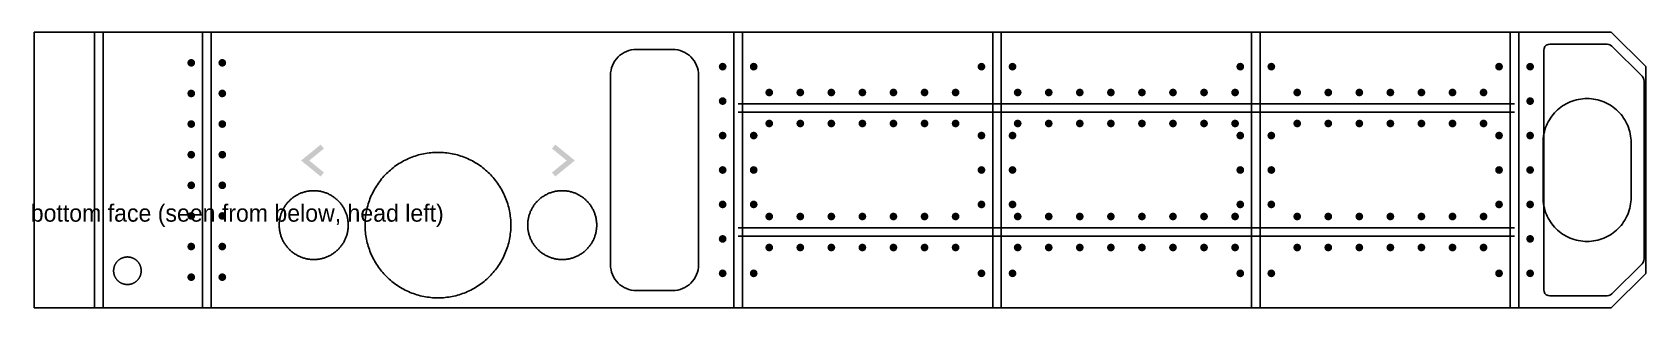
# Model space of a CAD drawing. Header units: millimetres. Extents: x 0.1 to 93.6, y -8 to 8.
import ezdxf

# ---------------------------------------------------------------- set-up
doc = ezdxf.new("R2010")
doc.units = ezdxf.units.MM
doc.layers.add('MARK', color=1, linetype='Continuous')
doc.layers.add('REF', color=8, linetype='Continuous')

msp = doc.modelspace()

# ---------------------------------------------------------------- hatches: boundary and pattern name
at = {"layer": 'MARK'}
h = msp.add_hatch(color=1, dxfattribs=at)
h.dxf.hatch_style = 1
edge = h.paths.add_edge_path()
edge.add_arc((9.3, 6.222), 0.225, 0, 360)
h = msp.add_hatch(color=1, dxfattribs=at)
h.dxf.hatch_style = 1
edge = h.paths.add_edge_path()
edge.add_arc((11.1, 6.222), 0.225, 0, 360)
h = msp.add_hatch(color=1, dxfattribs=at)
h.dxf.hatch_style = 1
edge = h.paths.add_edge_path()
edge.add_arc((40.1, 6), 0.225, 0, 360)
h = msp.add_hatch(color=1, dxfattribs=at)
h.dxf.hatch_style = 1
edge = h.paths.add_edge_path()
edge.add_arc((41.9, 6), 0.225, 0, 360)
h = msp.add_hatch(color=1, dxfattribs=at)
h.dxf.hatch_style = 1
edge = h.paths.add_edge_path()
edge.add_arc((55.1, 6), 0.225, 0, 360)
h = msp.add_hatch(color=1, dxfattribs=at)
h.dxf.hatch_style = 1
edge = h.paths.add_edge_path()
edge.add_arc((56.9, 6), 0.225, 0, 360)
h = msp.add_hatch(color=1, dxfattribs=at)
h.dxf.hatch_style = 1
edge = h.paths.add_edge_path()
edge.add_arc((70.1, 6), 0.225, 0, 360)
h = msp.add_hatch(color=1, dxfattribs=at)
h.dxf.hatch_style = 1
edge = h.paths.add_edge_path()
edge.add_arc((71.9, 6), 0.225, 0, 360)
h = msp.add_hatch(color=1, dxfattribs=at)
h.dxf.hatch_style = 1
edge = h.paths.add_edge_path()
edge.add_arc((85.1, 6), 0.225, 0, 360)
h = msp.add_hatch(color=1, dxfattribs=at)
h.dxf.hatch_style = 1
edge = h.paths.add_edge_path()
edge.add_arc((86.9, 6), 0.225, 0, 360)
h = msp.add_hatch(color=1, dxfattribs=at)
h.dxf.hatch_style = 1
edge = h.paths.add_edge_path()
edge.add_arc((42.8, 4.5), 0.225, 0, 360)
h = msp.add_hatch(color=1, dxfattribs=at)
h.dxf.hatch_style = 1
edge = h.paths.add_edge_path()
edge.add_arc((44.6, 4.5), 0.225, 0, 360)
h = msp.add_hatch(color=1, dxfattribs=at)
h.dxf.hatch_style = 1
edge = h.paths.add_edge_path()
edge.add_arc((46.4, 4.5), 0.225, 0, 360)
h = msp.add_hatch(color=1, dxfattribs=at)
h.dxf.hatch_style = 1
edge = h.paths.add_edge_path()
edge.add_arc((48.2, 4.5), 0.225, 0, 360)
h = msp.add_hatch(color=1, dxfattribs=at)
h.dxf.hatch_style = 1
edge = h.paths.add_edge_path()
edge.add_arc((50, 4.5), 0.225, 0, 360)
h = msp.add_hatch(color=1, dxfattribs=at)
h.dxf.hatch_style = 1
edge = h.paths.add_edge_path()
edge.add_arc((51.8, 4.5), 0.225, 0, 360)
h = msp.add_hatch(color=1, dxfattribs=at)
h.dxf.hatch_style = 1
edge = h.paths.add_edge_path()
edge.add_arc((53.6, 4.5), 0.225, 0, 360)
h = msp.add_hatch(color=1, dxfattribs=at)
h.dxf.hatch_style = 1
edge = h.paths.add_edge_path()
edge.add_arc((57.2, 4.5), 0.225, 0, 360)
h = msp.add_hatch(color=1, dxfattribs=at)
h.dxf.hatch_style = 1
edge = h.paths.add_edge_path()
edge.add_arc((59, 4.5), 0.225, 0, 360)
h = msp.add_hatch(color=1, dxfattribs=at)
h.dxf.hatch_style = 1
edge = h.paths.add_edge_path()
edge.add_arc((60.8, 4.5), 0.225, 0, 360)
h = msp.add_hatch(color=1, dxfattribs=at)
h.dxf.hatch_style = 1
edge = h.paths.add_edge_path()
edge.add_arc((62.6, 4.5), 0.225, 0, 360)
h = msp.add_hatch(color=1, dxfattribs=at)
h.dxf.hatch_style = 1
edge = h.paths.add_edge_path()
edge.add_arc((64.4, 4.5), 0.225, 0, 360)
h = msp.add_hatch(color=1, dxfattribs=at)
h.dxf.hatch_style = 1
edge = h.paths.add_edge_path()
edge.add_arc((66.2, 4.5), 0.225, 0, 360)
h = msp.add_hatch(color=1, dxfattribs=at)
h.dxf.hatch_style = 1
edge = h.paths.add_edge_path()
edge.add_arc((68, 4.5), 0.225, 0, 360)
h = msp.add_hatch(color=1, dxfattribs=at)
h.dxf.hatch_style = 1
edge = h.paths.add_edge_path()
edge.add_arc((69.8, 4.5), 0.225, 0, 360)
h = msp.add_hatch(color=1, dxfattribs=at)
h.dxf.hatch_style = 1
edge = h.paths.add_edge_path()
edge.add_arc((73.4, 4.5), 0.225, 0, 360)
h = msp.add_hatch(color=1, dxfattribs=at)
h.dxf.hatch_style = 1
edge = h.paths.add_edge_path()
edge.add_arc((75.2, 4.5), 0.225, 0, 360)
h = msp.add_hatch(color=1, dxfattribs=at)
h.dxf.hatch_style = 1
edge = h.paths.add_edge_path()
edge.add_arc((77, 4.5), 0.225, 0, 360)
h = msp.add_hatch(color=1, dxfattribs=at)
h.dxf.hatch_style = 1
edge = h.paths.add_edge_path()
edge.add_arc((78.8, 4.5), 0.225, 0, 360)
h = msp.add_hatch(color=1, dxfattribs=at)
h.dxf.hatch_style = 1
edge = h.paths.add_edge_path()
edge.add_arc((80.6, 4.5), 0.225, 0, 360)
h = msp.add_hatch(color=1, dxfattribs=at)
h.dxf.hatch_style = 1
edge = h.paths.add_edge_path()
edge.add_arc((82.4, 4.5), 0.225, 0, 360)
h = msp.add_hatch(color=1, dxfattribs=at)
h.dxf.hatch_style = 1
edge = h.paths.add_edge_path()
edge.add_arc((84.2, 4.5), 0.225, 0, 360)
h = msp.add_hatch(color=1, dxfattribs=at)
h.dxf.hatch_style = 1
edge = h.paths.add_edge_path()
edge.add_arc((9.3, 4.444), 0.225, 0, 360)
h = msp.add_hatch(color=1, dxfattribs=at)
h.dxf.hatch_style = 1
edge = h.paths.add_edge_path()
edge.add_arc((11.1, 4.444), 0.225, 0, 360)
h = msp.add_hatch(color=1, dxfattribs=at)
h.dxf.hatch_style = 1
edge = h.paths.add_edge_path()
edge.add_arc((40.1, 4), 0.225, 0, 360)
h = msp.add_hatch(color=1, dxfattribs=at)
h.dxf.hatch_style = 1
edge = h.paths.add_edge_path()
edge.add_arc((86.9, 4), 0.225, 0, 360)
h = msp.add_hatch(color=1, dxfattribs=at)
h.dxf.hatch_style = 1
edge = h.paths.add_edge_path()
edge.add_arc((9.3, 2.667), 0.225, 0, 360)
h = msp.add_hatch(color=1, dxfattribs=at)
h.dxf.hatch_style = 1
edge = h.paths.add_edge_path()
edge.add_arc((11.1, 2.667), 0.225, 0, 360)
h = msp.add_hatch(color=1, dxfattribs=at)
h.dxf.hatch_style = 1
edge = h.paths.add_edge_path()
edge.add_arc((42.8, 2.7), 0.225, 0, 360)
h = msp.add_hatch(color=1, dxfattribs=at)
h.dxf.hatch_style = 1
edge = h.paths.add_edge_path()
edge.add_arc((44.6, 2.7), 0.225, 0, 360)
h = msp.add_hatch(color=1, dxfattribs=at)
h.dxf.hatch_style = 1
edge = h.paths.add_edge_path()
edge.add_arc((46.4, 2.7), 0.225, 0, 360)
h = msp.add_hatch(color=1, dxfattribs=at)
h.dxf.hatch_style = 1
edge = h.paths.add_edge_path()
edge.add_arc((48.2, 2.7), 0.225, 0, 360)
h = msp.add_hatch(color=1, dxfattribs=at)
h.dxf.hatch_style = 1
edge = h.paths.add_edge_path()
edge.add_arc((50, 2.7), 0.225, 0, 360)
h = msp.add_hatch(color=1, dxfattribs=at)
h.dxf.hatch_style = 1
edge = h.paths.add_edge_path()
edge.add_arc((51.8, 2.7), 0.225, 0, 360)
h = msp.add_hatch(color=1, dxfattribs=at)
h.dxf.hatch_style = 1
edge = h.paths.add_edge_path()
edge.add_arc((53.6, 2.7), 0.225, 0, 360)
h = msp.add_hatch(color=1, dxfattribs=at)
h.dxf.hatch_style = 1
edge = h.paths.add_edge_path()
edge.add_arc((57.2, 2.7), 0.225, 0, 360)
h = msp.add_hatch(color=1, dxfattribs=at)
h.dxf.hatch_style = 1
edge = h.paths.add_edge_path()
edge.add_arc((59, 2.7), 0.225, 0, 360)
h = msp.add_hatch(color=1, dxfattribs=at)
h.dxf.hatch_style = 1
edge = h.paths.add_edge_path()
edge.add_arc((60.8, 2.7), 0.225, 0, 360)
h = msp.add_hatch(color=1, dxfattribs=at)
h.dxf.hatch_style = 1
edge = h.paths.add_edge_path()
edge.add_arc((62.6, 2.7), 0.225, 0, 360)
h = msp.add_hatch(color=1, dxfattribs=at)
h.dxf.hatch_style = 1
edge = h.paths.add_edge_path()
edge.add_arc((64.4, 2.7), 0.225, 0, 360)
h = msp.add_hatch(color=1, dxfattribs=at)
h.dxf.hatch_style = 1
edge = h.paths.add_edge_path()
edge.add_arc((66.2, 2.7), 0.225, 0, 360)
h = msp.add_hatch(color=1, dxfattribs=at)
h.dxf.hatch_style = 1
edge = h.paths.add_edge_path()
edge.add_arc((68, 2.7), 0.225, 0, 360)
h = msp.add_hatch(color=1, dxfattribs=at)
h.dxf.hatch_style = 1
edge = h.paths.add_edge_path()
edge.add_arc((69.8, 2.7), 0.225, 0, 360)
h = msp.add_hatch(color=1, dxfattribs=at)
h.dxf.hatch_style = 1
edge = h.paths.add_edge_path()
edge.add_arc((73.4, 2.7), 0.225, 0, 360)
h = msp.add_hatch(color=1, dxfattribs=at)
h.dxf.hatch_style = 1
edge = h.paths.add_edge_path()
edge.add_arc((75.2, 2.7), 0.225, 0, 360)
h = msp.add_hatch(color=1, dxfattribs=at)
h.dxf.hatch_style = 1
edge = h.paths.add_edge_path()
edge.add_arc((77, 2.7), 0.225, 0, 360)
h = msp.add_hatch(color=1, dxfattribs=at)
h.dxf.hatch_style = 1
edge = h.paths.add_edge_path()
edge.add_arc((78.8, 2.7), 0.225, 0, 360)
h = msp.add_hatch(color=1, dxfattribs=at)
h.dxf.hatch_style = 1
edge = h.paths.add_edge_path()
edge.add_arc((80.6, 2.7), 0.225, 0, 360)
h = msp.add_hatch(color=1, dxfattribs=at)
h.dxf.hatch_style = 1
edge = h.paths.add_edge_path()
edge.add_arc((82.4, 2.7), 0.225, 0, 360)
h = msp.add_hatch(color=1, dxfattribs=at)
h.dxf.hatch_style = 1
edge = h.paths.add_edge_path()
edge.add_arc((84.2, 2.7), 0.225, 0, 360)
h = msp.add_hatch(color=1, dxfattribs=at)
h.dxf.hatch_style = 1
edge = h.paths.add_edge_path()
edge.add_arc((40.1, 2), 0.225, 0, 360)
h = msp.add_hatch(color=1, dxfattribs=at)
h.dxf.hatch_style = 1
edge = h.paths.add_edge_path()
edge.add_arc((41.9, 2), 0.225, 0, 360)
h = msp.add_hatch(color=1, dxfattribs=at)
h.dxf.hatch_style = 1
edge = h.paths.add_edge_path()
edge.add_arc((55.1, 2), 0.225, 0, 360)
h = msp.add_hatch(color=1, dxfattribs=at)
h.dxf.hatch_style = 1
edge = h.paths.add_edge_path()
edge.add_arc((56.9, 2), 0.225, 0, 360)
h = msp.add_hatch(color=1, dxfattribs=at)
h.dxf.hatch_style = 1
edge = h.paths.add_edge_path()
edge.add_arc((70.1, 2), 0.225, 0, 360)
h = msp.add_hatch(color=1, dxfattribs=at)
h.dxf.hatch_style = 1
edge = h.paths.add_edge_path()
edge.add_arc((71.9, 2), 0.225, 0, 360)
h = msp.add_hatch(color=1, dxfattribs=at)
h.dxf.hatch_style = 1
edge = h.paths.add_edge_path()
edge.add_arc((85.1, 2), 0.225, 0, 360)
h = msp.add_hatch(color=1, dxfattribs=at)
h.dxf.hatch_style = 1
edge = h.paths.add_edge_path()
edge.add_arc((86.9, 2), 0.225, 0, 360)
h = msp.add_hatch(color=1, dxfattribs=at)
h.dxf.hatch_style = 1
edge = h.paths.add_edge_path()
edge.add_arc((9.3, 0.889), 0.225, 0, 360)
h = msp.add_hatch(color=1, dxfattribs=at)
h.dxf.hatch_style = 1
edge = h.paths.add_edge_path()
edge.add_arc((11.1, 0.889), 0.225, 0, 360)
h = msp.add_hatch(color=1, dxfattribs=at)
h.dxf.hatch_style = 1
h.paths.add_polyline_path([(16.142, 0.55), (16.99, -0.144), (16.8, -0.376), (15.668, 0.55), (16.8, 1.476), (16.99, 1.244)])
h = msp.add_hatch(color=1, dxfattribs=at)
h.dxf.hatch_style = 1
h.paths.add_polyline_path([(31.532, 0.55), (30.4, -0.376), (30.21, -0.144), (31.058, 0.55), (30.21, 1.244), (30.4, 1.476)])
h = msp.add_hatch(color=1, dxfattribs=at)
h.dxf.hatch_style = 1
edge = h.paths.add_edge_path()
edge.add_arc((40.1, 0), 0.225, 0, 360)
h = msp.add_hatch(color=1, dxfattribs=at)
h.dxf.hatch_style = 1
edge = h.paths.add_edge_path()
edge.add_arc((41.9, 0), 0.225, 0, 360)
h = msp.add_hatch(color=1, dxfattribs=at)
h.dxf.hatch_style = 1
edge = h.paths.add_edge_path()
edge.add_arc((55.1, 0), 0.225, 0, 360)
h = msp.add_hatch(color=1, dxfattribs=at)
h.dxf.hatch_style = 1
edge = h.paths.add_edge_path()
edge.add_arc((56.9, 0), 0.225, 0, 360)
h = msp.add_hatch(color=1, dxfattribs=at)
h.dxf.hatch_style = 1
edge = h.paths.add_edge_path()
edge.add_arc((70.1, 0), 0.225, 0, 360)
h = msp.add_hatch(color=1, dxfattribs=at)
h.dxf.hatch_style = 1
edge = h.paths.add_edge_path()
edge.add_arc((71.9, 0), 0.225, 0, 360)
h = msp.add_hatch(color=1, dxfattribs=at)
h.dxf.hatch_style = 1
edge = h.paths.add_edge_path()
edge.add_arc((85.1, 0), 0.225, 0, 360)
h = msp.add_hatch(color=1, dxfattribs=at)
h.dxf.hatch_style = 1
edge = h.paths.add_edge_path()
edge.add_arc((86.9, 0), 0.225, 0, 360)
h = msp.add_hatch(color=1, dxfattribs=at)
h.dxf.hatch_style = 1
edge = h.paths.add_edge_path()
edge.add_arc((9.3, -0.889), 0.225, 0, 360)
h = msp.add_hatch(color=1, dxfattribs=at)
h.dxf.hatch_style = 1
edge = h.paths.add_edge_path()
edge.add_arc((11.1, -0.889), 0.225, 0, 360)
h = msp.add_hatch(color=1, dxfattribs=at)
h.dxf.hatch_style = 1
edge = h.paths.add_edge_path()
edge.add_arc((40.1, -2), 0.225, 0, 360)
h = msp.add_hatch(color=1, dxfattribs=at)
h.dxf.hatch_style = 1
edge = h.paths.add_edge_path()
edge.add_arc((41.9, -2), 0.225, 0, 360)
h = msp.add_hatch(color=1, dxfattribs=at)
h.dxf.hatch_style = 1
edge = h.paths.add_edge_path()
edge.add_arc((55.1, -2), 0.225, 0, 360)
h = msp.add_hatch(color=1, dxfattribs=at)
h.dxf.hatch_style = 1
edge = h.paths.add_edge_path()
edge.add_arc((56.9, -2), 0.225, 0, 360)
h = msp.add_hatch(color=1, dxfattribs=at)
h.dxf.hatch_style = 1
edge = h.paths.add_edge_path()
edge.add_arc((70.1, -2), 0.225, 0, 360)
h = msp.add_hatch(color=1, dxfattribs=at)
h.dxf.hatch_style = 1
edge = h.paths.add_edge_path()
edge.add_arc((71.9, -2), 0.225, 0, 360)
h = msp.add_hatch(color=1, dxfattribs=at)
h.dxf.hatch_style = 1
edge = h.paths.add_edge_path()
edge.add_arc((85.1, -2), 0.225, 0, 360)
h = msp.add_hatch(color=1, dxfattribs=at)
h.dxf.hatch_style = 1
edge = h.paths.add_edge_path()
edge.add_arc((86.9, -2), 0.225, 0, 360)
h = msp.add_hatch(color=1, dxfattribs=at)
h.dxf.hatch_style = 1
edge = h.paths.add_edge_path()
edge.add_arc((9.3, -2.667), 0.225, 0, 360)
h = msp.add_hatch(color=1, dxfattribs=at)
h.dxf.hatch_style = 1
edge = h.paths.add_edge_path()
edge.add_arc((11.1, -2.667), 0.225, 0, 360)
h = msp.add_hatch(color=1, dxfattribs=at)
h.dxf.hatch_style = 1
edge = h.paths.add_edge_path()
edge.add_arc((42.8, -2.7), 0.225, 0, 360)
h = msp.add_hatch(color=1, dxfattribs=at)
h.dxf.hatch_style = 1
edge = h.paths.add_edge_path()
edge.add_arc((44.6, -2.7), 0.225, 0, 360)
h = msp.add_hatch(color=1, dxfattribs=at)
h.dxf.hatch_style = 1
edge = h.paths.add_edge_path()
edge.add_arc((46.4, -2.7), 0.225, 0, 360)
h = msp.add_hatch(color=1, dxfattribs=at)
h.dxf.hatch_style = 1
edge = h.paths.add_edge_path()
edge.add_arc((48.2, -2.7), 0.225, 0, 360)
h = msp.add_hatch(color=1, dxfattribs=at)
h.dxf.hatch_style = 1
edge = h.paths.add_edge_path()
edge.add_arc((50, -2.7), 0.225, 0, 360)
h = msp.add_hatch(color=1, dxfattribs=at)
h.dxf.hatch_style = 1
edge = h.paths.add_edge_path()
edge.add_arc((51.8, -2.7), 0.225, 0, 360)
h = msp.add_hatch(color=1, dxfattribs=at)
h.dxf.hatch_style = 1
edge = h.paths.add_edge_path()
edge.add_arc((53.6, -2.7), 0.225, 0, 360)
h = msp.add_hatch(color=1, dxfattribs=at)
h.dxf.hatch_style = 1
edge = h.paths.add_edge_path()
edge.add_arc((57.2, -2.7), 0.225, 0, 360)
h = msp.add_hatch(color=1, dxfattribs=at)
h.dxf.hatch_style = 1
edge = h.paths.add_edge_path()
edge.add_arc((59, -2.7), 0.225, 0, 360)
h = msp.add_hatch(color=1, dxfattribs=at)
h.dxf.hatch_style = 1
edge = h.paths.add_edge_path()
edge.add_arc((60.8, -2.7), 0.225, 0, 360)
h = msp.add_hatch(color=1, dxfattribs=at)
h.dxf.hatch_style = 1
edge = h.paths.add_edge_path()
edge.add_arc((62.6, -2.7), 0.225, 0, 360)
h = msp.add_hatch(color=1, dxfattribs=at)
h.dxf.hatch_style = 1
edge = h.paths.add_edge_path()
edge.add_arc((64.4, -2.7), 0.225, 0, 360)
h = msp.add_hatch(color=1, dxfattribs=at)
h.dxf.hatch_style = 1
edge = h.paths.add_edge_path()
edge.add_arc((66.2, -2.7), 0.225, 0, 360)
h = msp.add_hatch(color=1, dxfattribs=at)
h.dxf.hatch_style = 1
edge = h.paths.add_edge_path()
edge.add_arc((68, -2.7), 0.225, 0, 360)
h = msp.add_hatch(color=1, dxfattribs=at)
h.dxf.hatch_style = 1
edge = h.paths.add_edge_path()
edge.add_arc((69.8, -2.7), 0.225, 0, 360)
h = msp.add_hatch(color=1, dxfattribs=at)
h.dxf.hatch_style = 1
edge = h.paths.add_edge_path()
edge.add_arc((73.4, -2.7), 0.225, 0, 360)
h = msp.add_hatch(color=1, dxfattribs=at)
h.dxf.hatch_style = 1
edge = h.paths.add_edge_path()
edge.add_arc((75.2, -2.7), 0.225, 0, 360)
h = msp.add_hatch(color=1, dxfattribs=at)
h.dxf.hatch_style = 1
edge = h.paths.add_edge_path()
edge.add_arc((77, -2.7), 0.225, 0, 360)
h = msp.add_hatch(color=1, dxfattribs=at)
h.dxf.hatch_style = 1
edge = h.paths.add_edge_path()
edge.add_arc((78.8, -2.7), 0.225, 0, 360)
h = msp.add_hatch(color=1, dxfattribs=at)
h.dxf.hatch_style = 1
edge = h.paths.add_edge_path()
edge.add_arc((80.6, -2.7), 0.225, 0, 360)
h = msp.add_hatch(color=1, dxfattribs=at)
h.dxf.hatch_style = 1
edge = h.paths.add_edge_path()
edge.add_arc((82.4, -2.7), 0.225, 0, 360)
h = msp.add_hatch(color=1, dxfattribs=at)
h.dxf.hatch_style = 1
edge = h.paths.add_edge_path()
edge.add_arc((84.2, -2.7), 0.225, 0, 360)
h = msp.add_hatch(color=1, dxfattribs=at)
h.dxf.hatch_style = 1
edge = h.paths.add_edge_path()
edge.add_arc((9.3, -4.444), 0.225, 0, 360)
h = msp.add_hatch(color=1, dxfattribs=at)
h.dxf.hatch_style = 1
edge = h.paths.add_edge_path()
edge.add_arc((11.1, -4.444), 0.225, 0, 360)
h = msp.add_hatch(color=1, dxfattribs=at)
h.dxf.hatch_style = 1
edge = h.paths.add_edge_path()
edge.add_arc((40.1, -4), 0.225, 0, 360)
h = msp.add_hatch(color=1, dxfattribs=at)
h.dxf.hatch_style = 1
edge = h.paths.add_edge_path()
edge.add_arc((42.8, -4.5), 0.225, 0, 360)
h = msp.add_hatch(color=1, dxfattribs=at)
h.dxf.hatch_style = 1
edge = h.paths.add_edge_path()
edge.add_arc((44.6, -4.5), 0.225, 0, 360)
h = msp.add_hatch(color=1, dxfattribs=at)
h.dxf.hatch_style = 1
edge = h.paths.add_edge_path()
edge.add_arc((46.4, -4.5), 0.225, 0, 360)
h = msp.add_hatch(color=1, dxfattribs=at)
h.dxf.hatch_style = 1
edge = h.paths.add_edge_path()
edge.add_arc((48.2, -4.5), 0.225, 0, 360)
h = msp.add_hatch(color=1, dxfattribs=at)
h.dxf.hatch_style = 1
edge = h.paths.add_edge_path()
edge.add_arc((50, -4.5), 0.225, 0, 360)
h = msp.add_hatch(color=1, dxfattribs=at)
h.dxf.hatch_style = 1
edge = h.paths.add_edge_path()
edge.add_arc((51.8, -4.5), 0.225, 0, 360)
h = msp.add_hatch(color=1, dxfattribs=at)
h.dxf.hatch_style = 1
edge = h.paths.add_edge_path()
edge.add_arc((53.6, -4.5), 0.225, 0, 360)
h = msp.add_hatch(color=1, dxfattribs=at)
h.dxf.hatch_style = 1
edge = h.paths.add_edge_path()
edge.add_arc((57.2, -4.5), 0.225, 0, 360)
h = msp.add_hatch(color=1, dxfattribs=at)
h.dxf.hatch_style = 1
edge = h.paths.add_edge_path()
edge.add_arc((59, -4.5), 0.225, 0, 360)
h = msp.add_hatch(color=1, dxfattribs=at)
h.dxf.hatch_style = 1
edge = h.paths.add_edge_path()
edge.add_arc((60.8, -4.5), 0.225, 0, 360)
h = msp.add_hatch(color=1, dxfattribs=at)
h.dxf.hatch_style = 1
edge = h.paths.add_edge_path()
edge.add_arc((62.6, -4.5), 0.225, 0, 360)
h = msp.add_hatch(color=1, dxfattribs=at)
h.dxf.hatch_style = 1
edge = h.paths.add_edge_path()
edge.add_arc((64.4, -4.5), 0.225, 0, 360)
h = msp.add_hatch(color=1, dxfattribs=at)
h.dxf.hatch_style = 1
edge = h.paths.add_edge_path()
edge.add_arc((66.2, -4.5), 0.225, 0, 360)
h = msp.add_hatch(color=1, dxfattribs=at)
h.dxf.hatch_style = 1
edge = h.paths.add_edge_path()
edge.add_arc((68, -4.5), 0.225, 0, 360)
h = msp.add_hatch(color=1, dxfattribs=at)
h.dxf.hatch_style = 1
edge = h.paths.add_edge_path()
edge.add_arc((69.8, -4.5), 0.225, 0, 360)
h = msp.add_hatch(color=1, dxfattribs=at)
h.dxf.hatch_style = 1
edge = h.paths.add_edge_path()
edge.add_arc((73.4, -4.5), 0.225, 0, 360)
h = msp.add_hatch(color=1, dxfattribs=at)
h.dxf.hatch_style = 1
edge = h.paths.add_edge_path()
edge.add_arc((75.2, -4.5), 0.225, 0, 360)
h = msp.add_hatch(color=1, dxfattribs=at)
h.dxf.hatch_style = 1
edge = h.paths.add_edge_path()
edge.add_arc((77, -4.5), 0.225, 0, 360)
h = msp.add_hatch(color=1, dxfattribs=at)
h.dxf.hatch_style = 1
edge = h.paths.add_edge_path()
edge.add_arc((78.8, -4.5), 0.225, 0, 360)
h = msp.add_hatch(color=1, dxfattribs=at)
h.dxf.hatch_style = 1
edge = h.paths.add_edge_path()
edge.add_arc((80.6, -4.5), 0.225, 0, 360)
h = msp.add_hatch(color=1, dxfattribs=at)
h.dxf.hatch_style = 1
edge = h.paths.add_edge_path()
edge.add_arc((82.4, -4.5), 0.225, 0, 360)
h = msp.add_hatch(color=1, dxfattribs=at)
h.dxf.hatch_style = 1
edge = h.paths.add_edge_path()
edge.add_arc((84.2, -4.5), 0.225, 0, 360)
h = msp.add_hatch(color=1, dxfattribs=at)
h.dxf.hatch_style = 1
edge = h.paths.add_edge_path()
edge.add_arc((86.9, -4), 0.225, 0, 360)
h = msp.add_hatch(color=1, dxfattribs=at)
h.dxf.hatch_style = 1
edge = h.paths.add_edge_path()
edge.add_arc((9.3, -6.222), 0.225, 0, 360)
h = msp.add_hatch(color=1, dxfattribs=at)
h.dxf.hatch_style = 1
edge = h.paths.add_edge_path()
edge.add_arc((11.1, -6.222), 0.225, 0, 360)
h = msp.add_hatch(color=1, dxfattribs=at)
h.dxf.hatch_style = 1
edge = h.paths.add_edge_path()
edge.add_arc((40.1, -6), 0.225, 0, 360)
h = msp.add_hatch(color=1, dxfattribs=at)
h.dxf.hatch_style = 1
edge = h.paths.add_edge_path()
edge.add_arc((41.9, -6), 0.225, 0, 360)
h = msp.add_hatch(color=1, dxfattribs=at)
h.dxf.hatch_style = 1
edge = h.paths.add_edge_path()
edge.add_arc((55.1, -6), 0.225, 0, 360)
h = msp.add_hatch(color=1, dxfattribs=at)
h.dxf.hatch_style = 1
edge = h.paths.add_edge_path()
edge.add_arc((56.9, -6), 0.225, 0, 360)
h = msp.add_hatch(color=1, dxfattribs=at)
h.dxf.hatch_style = 1
edge = h.paths.add_edge_path()
edge.add_arc((70.1, -6), 0.225, 0, 360)
h = msp.add_hatch(color=1, dxfattribs=at)
h.dxf.hatch_style = 1
edge = h.paths.add_edge_path()
edge.add_arc((71.9, -6), 0.225, 0, 360)
h = msp.add_hatch(color=1, dxfattribs=at)
h.dxf.hatch_style = 1
edge = h.paths.add_edge_path()
edge.add_arc((85.1, -6), 0.225, 0, 360)
h = msp.add_hatch(color=1, dxfattribs=at)
h.dxf.hatch_style = 1
edge = h.paths.add_edge_path()
edge.add_arc((86.9, -6), 0.225, 0, 360)

# ---------------------------------------------------------------- linework, layer by layer
at = {"layer": 'REF'}
for points in [[(0.2, -8), (91.6, -8), (93.6, -6), (93.6, 6), (91.6, 8), (0.2, 8)], [(37.2, -7), (35.1, -7), (34.953, -6.993), (34.807, -6.971), (34.665, -6.935), (34.526, -6.886), (34.393, -6.823), (34.267, -6.747), (34.148, -6.66), (34.039, -6.561), (33.94, -6.452), (33.853, -6.333), (33.777, -6.207), (33.714, -6.074), (33.665, -5.935), (33.629, -5.793), (33.607, -5.647), (33.6, -5.5), (33.6, 5.5), (33.607, 5.647), (33.629, 5.793), (33.665, 5.935), (33.714, 6.074), (33.777, 6.207), (33.853, 6.333), (33.94, 6.452), (34.039, 6.561), (34.148, 6.66), (34.267, 6.747), (34.393, 6.823), (34.526, 6.886), (34.665, 6.935), (34.807, 6.971), (34.953, 6.993), (35.1, 7), (37.2, 7), (37.347, 6.993), (37.493, 6.971), (37.635, 6.935), (37.774, 6.886), (37.907, 6.823), (38.033, 6.747), (38.152, 6.66), (38.261, 6.561), (38.36, 6.452), (38.447, 6.333), (38.523, 6.207), (38.586, 6.074), (38.635, 5.935), (38.671, 5.793), (38.693, 5.647), (38.7, 5.5), (38.7, -5.5), (38.693, -5.647), (38.671, -5.793), (38.635, -5.935), (38.586, -6.074), (38.523, -6.207), (38.447, -6.333), (38.36, -6.452), (38.261, -6.561), (38.152, -6.66), (38.033, -6.747), (37.907, -6.823), (37.774, -6.886), (37.635, -6.935), (37.493, -6.971), (37.347, -6.993), (37.2, -7)], [(87.7, -6.961), (87.7, 6.961), (87.71, 7.058), (87.726, 7.113), (87.754, 7.165), (87.791, 7.209), (87.835, 7.246), (87.887, 7.274), (87.942, 7.29), (88.039, 7.3), (91.361, 7.3), (91.458, 7.29), (91.513, 7.274), (91.565, 7.246), (91.64, 7.184), (93.384, 5.44), (93.446, 5.365), (93.474, 5.313), (93.49, 5.258), (93.5, 5.161), (93.5, -5.161), (93.49, -5.258), (93.474, -5.313), (93.446, -5.365), (93.384, -5.44), (91.64, -7.184), (91.565, -7.246), (91.513, -7.274), (91.458, -7.29), (91.361, -7.3), (88.039, -7.3), (87.942, -7.29), (87.887, -7.274), (87.835, -7.246), (87.791, -7.209), (87.754, -7.165), (87.726, -7.113), (87.71, -7.058), (87.7, -6.961)], [(87.65, 1.6), (87.653, 1.725), (87.662, 1.85), (87.678, 1.974), (87.699, 2.097), (87.726, 2.22), (87.76, 2.34), (87.799, 2.459), (87.844, 2.576), (87.895, 2.69), (87.951, 2.802), (88.013, 2.911), (88.08, 3.017), (88.152, 3.119), (88.229, 3.218), (88.311, 3.312), (88.397, 3.403), (88.488, 3.489), (88.582, 3.571), (88.681, 3.648), (88.783, 3.72), (88.889, 3.787), (88.998, 3.849), (89.11, 3.905), (89.224, 3.956), (89.341, 4.001), (89.46, 4.04), (89.58, 4.074), (89.703, 4.101), (89.826, 4.122), (89.95, 4.138), (90.075, 4.147), (90.2, 4.15), (90.325, 4.147), (90.45, 4.138), (90.574, 4.122), (90.697, 4.101), (90.82, 4.074), (90.94, 4.04), (91.059, 4.001), (91.176, 3.956), (91.29, 3.905), (91.402, 3.849), (91.511, 3.787), (91.617, 3.72), (91.719, 3.648), (91.818, 3.571), (91.912, 3.489), (92.003, 3.403), (92.089, 3.312), (92.171, 3.218), (92.248, 3.119), (92.32, 3.017), (92.387, 2.911), (92.449, 2.802), (92.505, 2.69), (92.556, 2.576), (92.601, 2.459), (92.64, 2.34), (92.674, 2.22), (92.701, 2.097), (92.722, 1.974), (92.738, 1.85), (92.747, 1.725), (92.75, 1.6), (92.75, -1.6), (92.747, -1.725), (92.738, -1.85), (92.722, -1.974), (92.701, -2.097), (92.674, -2.22), (92.64, -2.34), (92.601, -2.459), (92.556, -2.576), (92.505, -2.69), (92.449, -2.802), (92.387, -2.911), (92.32, -3.017), (92.248, -3.119), (92.171, -3.218), (92.089, -3.312), (92.003, -3.403), (91.912, -3.489), (91.818, -3.571), (91.719, -3.648), (91.617, -3.72), (91.511, -3.787), (91.402, -3.849), (91.29, -3.905), (91.176, -3.956), (91.059, -4.001), (90.94, -4.04), (90.82, -4.074), (90.697, -4.101), (90.574, -4.122), (90.45, -4.138), (90.325, -4.147), (90.2, -4.15), (90.075, -4.147), (89.95, -4.138), (89.826, -4.122), (89.703, -4.101), (89.58, -4.074), (89.46, -4.04), (89.341, -4.001), (89.224, -3.956), (89.11, -3.905), (88.998, -3.849), (88.889, -3.787), (88.783, -3.72), (88.681, -3.648), (88.582, -3.571), (88.488, -3.489), (88.397, -3.403), (88.311, -3.312), (88.229, -3.218), (88.152, -3.119), (88.08, -3.017), (88.013, -2.911), (87.951, -2.802), (87.895, -2.69), (87.844, -2.576), (87.799, -2.459), (87.76, -2.34), (87.726, -2.22), (87.699, -2.097), (87.678, -1.974), (87.662, -1.85), (87.653, -1.725), (87.65, -1.6), (87.65, 1.6)], [(27.825, -3.2), (27.824, -3.304), (27.82, -3.407), (27.814, -3.511), (27.805, -3.614), (27.793, -3.717), (27.779, -3.82), (27.763, -3.922), (27.744, -4.024), (27.722, -4.126), (27.698, -4.227), (27.672, -4.327), (27.643, -4.426), (27.612, -4.525), (27.578, -4.623), (27.542, -4.721), (27.503, -4.817), (27.463, -4.912), (27.419, -5.006), (27.374, -5.1), (27.326, -5.192), (27.276, -5.282), (27.224, -5.372), (27.17, -5.46), (27.113, -5.547), (27.054, -5.633), (26.994, -5.717), (26.931, -5.799), (26.866, -5.88), (26.799, -5.96), (26.731, -6.037), (26.66, -6.113), (26.588, -6.188), (26.513, -6.26), (26.437, -6.331), (26.36, -6.399), (26.28, -6.466), (26.199, -6.531), (26.117, -6.594), (26.033, -6.654), (25.947, -6.713), (25.86, -6.77), (25.772, -6.824), (25.682, -6.876), (25.592, -6.926), (25.5, -6.974), (25.406, -7.019), (25.312, -7.063), (25.217, -7.103), (25.121, -7.142), (25.023, -7.178), (24.925, -7.212), (24.826, -7.243), (24.727, -7.272), (24.627, -7.298), (24.526, -7.322), (24.424, -7.344), (24.322, -7.363), (24.22, -7.379), (24.117, -7.393), (24.014, -7.405), (23.911, -7.414), (23.807, -7.42), (23.704, -7.424), (23.6, -7.425), (23.496, -7.424), (23.393, -7.42), (23.289, -7.414), (23.186, -7.405), (23.083, -7.393), (22.98, -7.379), (22.878, -7.363), (22.776, -7.344), (22.674, -7.322), (22.573, -7.298), (22.473, -7.272), (22.374, -7.243), (22.275, -7.212), (22.177, -7.178), (22.079, -7.142), (21.983, -7.103), (21.888, -7.063), (21.794, -7.019), (21.7, -6.974), (21.608, -6.926), (21.518, -6.876), (21.428, -6.824), (21.34, -6.77), (21.253, -6.713), (21.167, -6.654), (21.083, -6.594), (21.001, -6.531), (20.92, -6.466), (20.84, -6.399), (20.763, -6.331), (20.687, -6.26), (20.612, -6.188), (20.54, -6.113), (20.469, -6.037), (20.401, -5.96), (20.334, -5.88), (20.269, -5.799), (20.206, -5.717), (20.146, -5.633), (20.087, -5.547), (20.03, -5.46), (19.976, -5.372), (19.924, -5.282), (19.874, -5.192), (19.826, -5.1), (19.781, -5.006), (19.737, -4.912), (19.697, -4.817), (19.658, -4.721), (19.622, -4.623), (19.588, -4.525), (19.557, -4.426), (19.528, -4.327), (19.502, -4.227), (19.478, -4.126), (19.456, -4.024), (19.437, -3.922), (19.421, -3.82), (19.407, -3.717), (19.395, -3.614), (19.386, -3.511), (19.38, -3.407), (19.376, -3.304), (19.375, -3.2), (19.376, -3.096), (19.38, -2.993), (19.386, -2.889), (19.395, -2.786), (19.407, -2.683), (19.421, -2.58), (19.437, -2.478), (19.456, -2.376), (19.478, -2.274), (19.502, -2.173), (19.528, -2.073), (19.557, -1.974), (19.588, -1.875), (19.622, -1.777), (19.658, -1.679), (19.697, -1.583), (19.737, -1.488), (19.781, -1.394), (19.826, -1.3), (19.874, -1.208), (19.924, -1.118), (19.976, -1.028), (20.03, -0.94), (20.087, -0.853), (20.146, -0.767), (20.206, -0.683), (20.269, -0.601), (20.334, -0.52), (20.401, -0.44), (20.469, -0.363), (20.54, -0.287), (20.612, -0.212), (20.687, -0.14), (20.763, -0.069), (20.84, -0.001), (20.92, 0.066), (21.001, 0.131), (21.083, 0.194), (21.167, 0.254), (21.253, 0.313), (21.34, 0.37), (21.428, 0.424), (21.518, 0.476), (21.608, 0.526), (21.7, 0.574), (21.794, 0.619), (21.888, 0.663), (21.983, 0.703), (22.079, 0.742), (22.177, 0.778), (22.275, 0.812), (22.374, 0.843), (22.473, 0.872), (22.573, 0.898), (22.674, 0.922), (22.776, 0.944), (22.878, 0.963), (22.98, 0.979), (23.083, 0.993), (23.186, 1.005), (23.289, 1.014), (23.393, 1.02), (23.496, 1.024), (23.6, 1.025), (23.704, 1.024), (23.807, 1.02), (23.911, 1.014), (24.014, 1.005), (24.117, 0.993), (24.22, 0.979), (24.322, 0.963), (24.424, 0.944), (24.526, 0.922), (24.627, 0.898), (24.727, 0.872), (24.826, 0.843), (24.925, 0.812), (25.023, 0.778), (25.121, 0.742), (25.217, 0.703), (25.312, 0.663), (25.406, 0.619), (25.5, 0.574), (25.592, 0.526), (25.682, 0.476), (25.772, 0.424), (25.86, 0.37), (25.947, 0.313), (26.033, 0.254), (26.117, 0.194), (26.199, 0.131), (26.28, 0.066), (26.36, -0.001), (26.437, -0.069), (26.513, -0.14), (26.588, -0.212), (26.66, -0.287), (26.731, -0.363), (26.799, -0.44), (26.866, -0.52), (26.931, -0.601), (26.994, -0.683), (27.054, -0.767), (27.113, -0.853), (27.17, -0.94), (27.224, -1.028), (27.276, -1.118), (27.326, -1.208), (27.374, -1.3), (27.419, -1.394), (27.463, -1.488), (27.503, -1.583), (27.542, -1.679), (27.578, -1.777), (27.612, -1.875), (27.643, -1.974), (27.672, -2.073), (27.698, -2.173), (27.722, -2.274), (27.744, -2.376), (27.763, -2.478), (27.779, -2.58), (27.793, -2.683), (27.805, -2.786), (27.814, -2.889), (27.82, -2.993), (27.824, -3.096), (27.825, -3.2)], [(18.4, -3.2), (18.399, -3.249), (18.398, -3.298), (18.395, -3.347), (18.39, -3.396), (18.385, -3.445), (18.378, -3.493), (18.371, -3.542), (18.362, -3.59), (18.351, -3.638), (18.34, -3.686), (18.328, -3.733), (18.314, -3.781), (18.299, -3.827), (18.283, -3.874), (18.266, -3.92), (18.248, -3.965), (18.228, -4.01), (18.208, -4.055), (18.186, -4.099), (18.164, -4.143), (18.14, -4.186), (18.115, -4.228), (18.09, -4.27), (18.063, -4.311), (18.035, -4.352), (18.006, -4.391), (17.977, -4.43), (17.946, -4.469), (17.914, -4.506), (17.882, -4.543), (17.848, -4.579), (17.814, -4.614), (17.779, -4.648), (17.743, -4.682), (17.706, -4.714), (17.669, -4.746), (17.63, -4.777), (17.591, -4.806), (17.552, -4.835), (17.511, -4.863), (17.47, -4.89), (17.428, -4.915), (17.386, -4.94), (17.343, -4.964), (17.299, -4.986), (17.255, -5.008), (17.21, -5.028), (17.165, -5.048), (17.12, -5.066), (17.074, -5.083), (17.027, -5.099), (16.981, -5.114), (16.933, -5.128), (16.886, -5.14), (16.838, -5.151), (16.79, -5.162), (16.742, -5.171), (16.693, -5.178), (16.645, -5.185), (16.596, -5.19), (16.547, -5.195), (16.498, -5.198), (16.449, -5.199), (16.4, -5.2), (16.351, -5.199), (16.302, -5.198), (16.253, -5.195), (16.204, -5.19), (16.155, -5.185), (16.107, -5.178), (16.058, -5.171), (16.01, -5.162), (15.962, -5.151), (15.914, -5.14), (15.867, -5.128), (15.819, -5.114), (15.773, -5.099), (15.726, -5.083), (15.68, -5.066), (15.635, -5.048), (15.59, -5.028), (15.545, -5.008), (15.501, -4.986), (15.457, -4.964), (15.414, -4.94), (15.372, -4.915), (15.33, -4.89), (15.289, -4.863), (15.248, -4.835), (15.209, -4.806), (15.17, -4.777), (15.131, -4.746), (15.094, -4.714), (15.057, -4.682), (15.021, -4.648), (14.986, -4.614), (14.952, -4.579), (14.918, -4.543), (14.886, -4.506), (14.854, -4.469), (14.823, -4.43), (14.794, -4.391), (14.765, -4.352), (14.737, -4.311), (14.71, -4.27), (14.685, -4.228), (14.66, -4.186), (14.636, -4.143), (14.614, -4.099), (14.592, -4.055), (14.572, -4.01), (14.552, -3.965), (14.534, -3.92), (14.517, -3.874), (14.501, -3.827), (14.486, -3.781), (14.472, -3.733), (14.46, -3.686), (14.449, -3.638), (14.438, -3.59), (14.429, -3.542), (14.422, -3.493), (14.415, -3.445), (14.41, -3.396), (14.405, -3.347), (14.402, -3.298), (14.401, -3.249), (14.4, -3.2), (14.401, -3.151), (14.402, -3.102), (14.405, -3.053), (14.41, -3.004), (14.415, -2.955), (14.422, -2.907), (14.429, -2.858), (14.438, -2.81), (14.449, -2.762), (14.46, -2.714), (14.472, -2.667), (14.486, -2.619), (14.501, -2.573), (14.517, -2.526), (14.534, -2.48), (14.552, -2.435), (14.572, -2.39), (14.592, -2.345), (14.614, -2.301), (14.636, -2.257), (14.66, -2.214), (14.685, -2.172), (14.71, -2.13), (14.737, -2.089), (14.765, -2.048), (14.794, -2.009), (14.823, -1.97), (14.854, -1.931), (14.886, -1.894), (14.918, -1.857), (14.952, -1.821), (14.986, -1.786), (15.021, -1.752), (15.057, -1.718), (15.094, -1.686), (15.131, -1.654), (15.17, -1.623), (15.209, -1.594), (15.248, -1.565), (15.289, -1.537), (15.33, -1.51), (15.372, -1.485), (15.414, -1.46), (15.457, -1.436), (15.501, -1.414), (15.545, -1.392), (15.59, -1.372), (15.635, -1.352), (15.68, -1.334), (15.726, -1.317), (15.773, -1.301), (15.819, -1.286), (15.867, -1.272), (15.914, -1.26), (15.962, -1.249), (16.01, -1.238), (16.058, -1.229), (16.107, -1.222), (16.155, -1.215), (16.204, -1.21), (16.253, -1.205), (16.302, -1.202), (16.351, -1.201), (16.4, -1.2), (16.449, -1.201), (16.498, -1.202), (16.547, -1.205), (16.596, -1.21), (16.645, -1.215), (16.693, -1.222), (16.742, -1.229), (16.79, -1.238), (16.838, -1.249), (16.886, -1.26), (16.933, -1.272), (16.981, -1.286), (17.027, -1.301), (17.074, -1.317), (17.12, -1.334), (17.165, -1.352), (17.21, -1.372), (17.255, -1.392), (17.299, -1.414), (17.343, -1.436), (17.386, -1.46), (17.428, -1.485), (17.47, -1.51), (17.511, -1.537), (17.552, -1.565), (17.591, -1.594), (17.63, -1.623), (17.669, -1.654), (17.706, -1.686), (17.743, -1.718), (17.779, -1.752), (17.814, -1.786), (17.848, -1.821), (17.882, -1.857), (17.914, -1.894), (17.946, -1.931), (17.977, -1.97), (18.006, -2.009), (18.035, -2.048), (18.063, -2.089), (18.09, -2.13), (18.115, -2.172), (18.14, -2.214), (18.164, -2.257), (18.186, -2.301), (18.208, -2.345), (18.228, -2.39), (18.248, -2.435), (18.266, -2.48), (18.283, -2.526), (18.299, -2.573), (18.314, -2.619), (18.328, -2.667), (18.34, -2.714), (18.351, -2.762), (18.362, -2.81), (18.371, -2.858), (18.378, -2.907), (18.385, -2.955), (18.39, -3.004), (18.395, -3.053), (18.398, -3.102), (18.399, -3.151), (18.4, -3.2)], [(32.8, -3.2), (32.799, -3.249), (32.798, -3.298), (32.795, -3.347), (32.79, -3.396), (32.785, -3.445), (32.778, -3.493), (32.771, -3.542), (32.762, -3.59), (32.751, -3.638), (32.74, -3.686), (32.728, -3.733), (32.714, -3.781), (32.699, -3.827), (32.683, -3.874), (32.666, -3.92), (32.648, -3.965), (32.628, -4.01), (32.608, -4.055), (32.586, -4.099), (32.564, -4.143), (32.54, -4.186), (32.515, -4.228), (32.49, -4.27), (32.463, -4.311), (32.435, -4.352), (32.406, -4.391), (32.377, -4.43), (32.346, -4.469), (32.314, -4.506), (32.282, -4.543), (32.248, -4.579), (32.214, -4.614), (32.179, -4.648), (32.143, -4.682), (32.106, -4.714), (32.069, -4.746), (32.03, -4.777), (31.991, -4.806), (31.952, -4.835), (31.911, -4.863), (31.87, -4.89), (31.828, -4.915), (31.786, -4.94), (31.743, -4.964), (31.699, -4.986), (31.655, -5.008), (31.61, -5.028), (31.565, -5.048), (31.52, -5.066), (31.474, -5.083), (31.427, -5.099), (31.381, -5.114), (31.333, -5.128), (31.286, -5.14), (31.238, -5.151), (31.19, -5.162), (31.142, -5.171), (31.093, -5.178), (31.045, -5.185), (30.996, -5.19), (30.947, -5.195), (30.898, -5.198), (30.849, -5.199), (30.8, -5.2), (30.751, -5.199), (30.702, -5.198), (30.653, -5.195), (30.604, -5.19), (30.555, -5.185), (30.507, -5.178), (30.458, -5.171), (30.41, -5.162), (30.362, -5.151), (30.314, -5.14), (30.267, -5.128), (30.219, -5.114), (30.173, -5.099), (30.126, -5.083), (30.08, -5.066), (30.035, -5.048), (29.99, -5.028), (29.945, -5.008), (29.901, -4.986), (29.857, -4.964), (29.814, -4.94), (29.772, -4.915), (29.73, -4.89), (29.689, -4.863), (29.648, -4.835), (29.609, -4.806), (29.57, -4.777), (29.531, -4.746), (29.494, -4.714), (29.457, -4.682), (29.421, -4.648), (29.386, -4.614), (29.352, -4.579), (29.318, -4.543), (29.286, -4.506), (29.254, -4.469), (29.223, -4.43), (29.194, -4.391), (29.165, -4.352), (29.137, -4.311), (29.11, -4.27), (29.085, -4.228), (29.06, -4.186), (29.036, -4.143), (29.014, -4.099), (28.992, -4.055), (28.972, -4.01), (28.952, -3.965), (28.934, -3.92), (28.917, -3.874), (28.901, -3.827), (28.886, -3.781), (28.872, -3.733), (28.86, -3.686), (28.849, -3.638), (28.838, -3.59), (28.829, -3.542), (28.822, -3.493), (28.815, -3.445), (28.81, -3.396), (28.805, -3.347), (28.802, -3.298), (28.801, -3.249), (28.8, -3.2), (28.801, -3.151), (28.802, -3.102), (28.805, -3.053), (28.81, -3.004), (28.815, -2.955), (28.822, -2.907), (28.829, -2.858), (28.838, -2.81), (28.849, -2.762), (28.86, -2.714), (28.872, -2.667), (28.886, -2.619), (28.901, -2.573), (28.917, -2.526), (28.934, -2.48), (28.952, -2.435), (28.972, -2.39), (28.992, -2.345), (29.014, -2.301), (29.036, -2.257), (29.06, -2.214), (29.085, -2.172), (29.11, -2.13), (29.137, -2.089), (29.165, -2.048), (29.194, -2.009), (29.223, -1.97), (29.254, -1.931), (29.286, -1.894), (29.318, -1.857), (29.352, -1.821), (29.386, -1.786), (29.421, -1.752), (29.457, -1.718), (29.494, -1.686), (29.531, -1.654), (29.57, -1.623), (29.609, -1.594), (29.648, -1.565), (29.689, -1.537), (29.73, -1.51), (29.772, -1.485), (29.814, -1.46), (29.857, -1.436), (29.901, -1.414), (29.945, -1.392), (29.99, -1.372), (30.035, -1.352), (30.08, -1.334), (30.126, -1.317), (30.173, -1.301), (30.219, -1.286), (30.267, -1.272), (30.314, -1.26), (30.362, -1.249), (30.41, -1.238), (30.458, -1.229), (30.507, -1.222), (30.555, -1.215), (30.604, -1.21), (30.653, -1.205), (30.702, -1.202), (30.751, -1.201), (30.8, -1.2), (30.849, -1.201), (30.898, -1.202), (30.947, -1.205), (30.996, -1.21), (31.045, -1.215), (31.093, -1.222), (31.142, -1.229), (31.19, -1.238), (31.238, -1.249), (31.286, -1.26), (31.333, -1.272), (31.381, -1.286), (31.427, -1.301), (31.474, -1.317), (31.52, -1.334), (31.565, -1.352), (31.61, -1.372), (31.655, -1.392), (31.699, -1.414), (31.743, -1.436), (31.786, -1.46), (31.828, -1.485), (31.87, -1.51), (31.911, -1.537), (31.952, -1.565), (31.991, -1.594), (32.03, -1.623), (32.069, -1.654), (32.106, -1.686), (32.143, -1.718), (32.179, -1.752), (32.214, -1.786), (32.248, -1.821), (32.282, -1.857), (32.314, -1.894), (32.346, -1.931), (32.377, -1.97), (32.406, -2.009), (32.435, -2.048), (32.463, -2.089), (32.49, -2.13), (32.515, -2.172), (32.54, -2.214), (32.564, -2.257), (32.586, -2.301), (32.608, -2.345), (32.628, -2.39), (32.648, -2.435), (32.666, -2.48), (32.683, -2.526), (32.699, -2.573), (32.714, -2.619), (32.728, -2.667), (32.74, -2.714), (32.751, -2.762), (32.762, -2.81), (32.771, -2.858), (32.778, -2.907), (32.785, -2.955), (32.79, -3.004), (32.795, -3.053), (32.798, -3.102), (32.799, -3.151), (32.8, -3.2)], [(6.4, -5.85), (6.4, -5.87), (6.399, -5.889), (6.398, -5.909), (6.396, -5.928), (6.394, -5.948), (6.391, -5.967), (6.388, -5.987), (6.385, -6.006), (6.381, -6.025), (6.376, -6.044), (6.371, -6.063), (6.366, -6.082), (6.36, -6.101), (6.353, -6.12), (6.346, -6.138), (6.339, -6.156), (6.331, -6.174), (6.323, -6.192), (6.315, -6.21), (6.306, -6.227), (6.296, -6.244), (6.286, -6.261), (6.276, -6.278), (6.265, -6.294), (6.254, -6.311), (6.243, -6.327), (6.231, -6.342), (6.218, -6.358), (6.206, -6.373), (6.193, -6.387), (6.179, -6.402), (6.166, -6.416), (6.152, -6.429), (6.137, -6.443), (6.123, -6.456), (6.108, -6.468), (6.092, -6.481), (6.077, -6.493), (6.061, -6.504), (6.044, -6.515), (6.028, -6.526), (6.011, -6.536), (5.994, -6.546), (5.977, -6.556), (5.96, -6.565), (5.942, -6.573), (5.924, -6.581), (5.906, -6.589), (5.888, -6.596), (5.87, -6.603), (5.851, -6.61), (5.832, -6.616), (5.813, -6.621), (5.794, -6.626), (5.775, -6.631), (5.756, -6.635), (5.737, -6.638), (5.717, -6.641), (5.698, -6.644), (5.678, -6.646), (5.659, -6.648), (5.639, -6.649), (5.62, -6.65), (5.6, -6.65), (5.58, -6.65), (5.561, -6.649), (5.541, -6.648), (5.522, -6.646), (5.502, -6.644), (5.483, -6.641), (5.463, -6.638), (5.444, -6.635), (5.425, -6.631), (5.406, -6.626), (5.387, -6.621), (5.368, -6.616), (5.349, -6.61), (5.33, -6.603), (5.312, -6.596), (5.294, -6.589), (5.276, -6.581), (5.258, -6.573), (5.24, -6.565), (5.223, -6.556), (5.206, -6.546), (5.189, -6.536), (5.172, -6.526), (5.156, -6.515), (5.139, -6.504), (5.123, -6.493), (5.108, -6.481), (5.092, -6.468), (5.077, -6.456), (5.063, -6.443), (5.048, -6.429), (5.034, -6.416), (5.021, -6.402), (5.007, -6.387), (4.994, -6.373), (4.982, -6.358), (4.969, -6.342), (4.957, -6.327), (4.946, -6.311), (4.935, -6.294), (4.924, -6.278), (4.914, -6.261), (4.904, -6.244), (4.894, -6.227), (4.885, -6.21), (4.877, -6.192), (4.869, -6.174), (4.861, -6.156), (4.854, -6.138), (4.847, -6.12), (4.84, -6.101), (4.834, -6.082), (4.829, -6.063), (4.824, -6.044), (4.819, -6.025), (4.815, -6.006), (4.812, -5.987), (4.809, -5.967), (4.806, -5.948), (4.804, -5.928), (4.802, -5.909), (4.801, -5.889), (4.8, -5.87), (4.8, -5.85), (4.8, -5.83), (4.801, -5.811), (4.802, -5.791), (4.804, -5.772), (4.806, -5.752), (4.809, -5.733), (4.812, -5.713), (4.815, -5.694), (4.819, -5.675), (4.824, -5.656), (4.829, -5.637), (4.834, -5.618), (4.84, -5.599), (4.847, -5.58), (4.854, -5.562), (4.861, -5.544), (4.869, -5.526), (4.877, -5.508), (4.885, -5.49), (4.894, -5.473), (4.904, -5.456), (4.914, -5.439), (4.924, -5.422), (4.935, -5.406), (4.946, -5.389), (4.957, -5.373), (4.969, -5.358), (4.982, -5.342), (4.994, -5.327), (5.007, -5.313), (5.021, -5.298), (5.034, -5.284), (5.048, -5.271), (5.063, -5.257), (5.077, -5.244), (5.092, -5.232), (5.108, -5.219), (5.123, -5.207), (5.139, -5.196), (5.156, -5.185), (5.172, -5.174), (5.189, -5.164), (5.206, -5.154), (5.223, -5.144), (5.24, -5.135), (5.258, -5.127), (5.276, -5.119), (5.294, -5.111), (5.312, -5.104), (5.33, -5.097), (5.349, -5.09), (5.368, -5.084), (5.387, -5.079), (5.406, -5.074), (5.425, -5.069), (5.444, -5.065), (5.463, -5.062), (5.483, -5.059), (5.502, -5.056), (5.522, -5.054), (5.541, -5.052), (5.561, -5.051), (5.58, -5.05), (5.6, -5.05), (5.62, -5.05), (5.639, -5.051), (5.659, -5.052), (5.678, -5.054), (5.698, -5.056), (5.717, -5.059), (5.737, -5.062), (5.756, -5.065), (5.775, -5.069), (5.794, -5.074), (5.813, -5.079), (5.832, -5.084), (5.851, -5.09), (5.87, -5.097), (5.888, -5.104), (5.906, -5.111), (5.924, -5.119), (5.942, -5.127), (5.96, -5.135), (5.977, -5.144), (5.994, -5.154), (6.011, -5.164), (6.028, -5.174), (6.044, -5.185), (6.061, -5.196), (6.077, -5.207), (6.092, -5.219), (6.108, -5.232), (6.123, -5.244), (6.137, -5.257), (6.152, -5.271), (6.166, -5.284), (6.179, -5.298), (6.193, -5.313), (6.206, -5.327), (6.218, -5.342), (6.231, -5.358), (6.243, -5.373), (6.254, -5.389), (6.265, -5.406), (6.276, -5.422), (6.286, -5.439), (6.296, -5.456), (6.306, -5.473), (6.315, -5.49), (6.323, -5.508), (6.331, -5.526), (6.339, -5.544), (6.346, -5.562), (6.353, -5.58), (6.36, -5.599), (6.366, -5.618), (6.371, -5.637), (6.376, -5.656), (6.381, -5.675), (6.385, -5.694), (6.388, -5.713), (6.391, -5.733), (6.394, -5.752), (6.396, -5.772), (6.398, -5.791), (6.399, -5.811), (6.4, -5.83), (6.4, -5.85)]]:
    msp.add_lwpolyline(points, close=True, dxfattribs=at)
for points in [[(3.7, -8), (3.7, 8)], [(4.2, -8), (4.2, 8)], [(9.95, -8), (9.95, 8)], [(10.45, -8), (10.45, 8)], [(40.75, 3.6), (40.75, 8)], [(41.25, 3.6), (41.25, 8)], [(55.75, 3.6), (55.75, 8)], [(56.25, 3.6), (56.25, 8)], [(70.75, 3.6), (70.75, 8)], [(71.25, 3.6), (71.25, 8)], [(85.75, 3.6), (85.75, 8)], [(86.25, 3.6), (86.25, 8)], [(41, 3.85), (56, 3.85)], [(56, 3.85), (71, 3.85)], [(71, 3.85), (86, 3.85)], [(40.75, -3.6), (40.75, 3.6)], [(41, 3.35), (56, 3.35)], [(41.25, -3.6), (41.25, 3.6)], [(55.75, -3.6), (55.75, 3.6)], [(56, 3.35), (71, 3.35)], [(56.25, -3.6), (56.25, 3.6)], [(70.75, -3.6), (70.75, 3.6)], [(71, 3.35), (86, 3.35)], [(71.25, -3.6), (71.25, 3.6)], [(85.75, -3.6), (85.75, 3.6)], [(86.25, -3.6), (86.25, 3.6)], [(40.75, -8), (40.75, -3.6)], [(41, -3.35), (56, -3.35)], [(41.25, -8), (41.25, -3.6)], [(55.75, -8), (55.75, -3.6)], [(56, -3.35), (71, -3.35)], [(56.25, -8), (56.25, -3.6)], [(70.75, -8), (70.75, -3.6)], [(71, -3.35), (86, -3.35)], [(71.25, -8), (71.25, -3.6)], [(85.75, -8), (85.75, -3.6)], [(86.25, -8), (86.25, -3.6)], [(41, -3.85), (56, -3.85)], [(56, -3.85), (71, -3.85)], [(71, -3.85), (86, -3.85)]]:
    msp.add_lwpolyline(points, dxfattribs=at)

# ---------------------------------------------------------------- texts
msp.add_text('bottom face (seen from below, head left)', height=1, dxfattribs=at).set_placement((0, -3))

doc.saveas('drawing.dxf')
